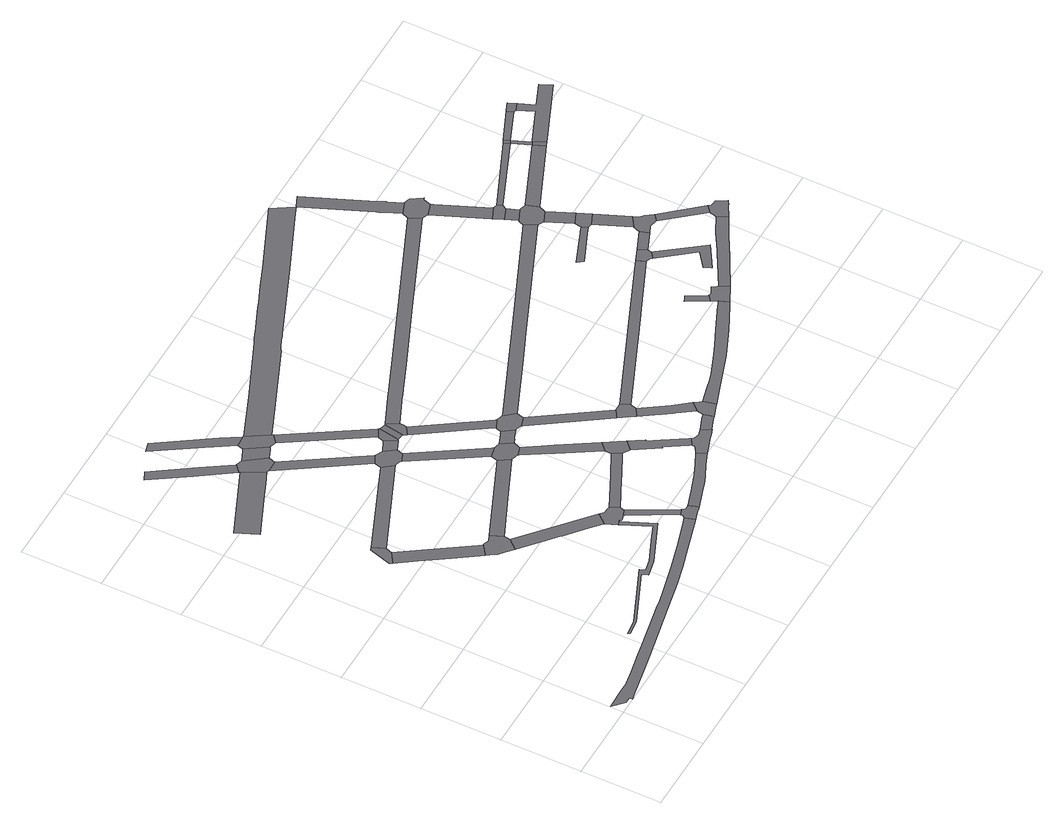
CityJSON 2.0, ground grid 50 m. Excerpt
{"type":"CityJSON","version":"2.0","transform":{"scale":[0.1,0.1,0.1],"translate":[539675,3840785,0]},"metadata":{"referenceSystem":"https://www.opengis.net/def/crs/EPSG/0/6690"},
"CityObjects":{
"road1":{"type":"Road","attributes":{"RoadStructureAttribute.sectionType":"1"},"geometry":[{"type":"MultiSurface","lod":"1","boundaries":[[[0,1,2,3,4,5,6,7,8,9,10,11,12,13,14,15,16,17,18,19,20,21,22,23,24,25,26,27,28,29,30,31,32,33,34]]]}]},
"road2":{"type":"Road","geometry":[{"type":"MultiSurface","lod":"1","boundaries":[[[35,36,37,38,39,40]]]}]},
"road3":{"type":"Road","attributes":{"RoadStructureAttribute.sectionType":"1"},"geometry":[{"type":"MultiSurface","lod":"1","boundaries":[[[41,42,43,39,38,44,45,46,47,48,49]]]}]},
"road4":{"type":"Road","geometry":[{"type":"MultiSurface","lod":"1","boundaries":[[[50,51,52,53,54,55,56,57,58,59,60,61,62,63,64,65,66,67,68,69]]]}]},
"road5":{"type":"Road","geometry":[{"type":"MultiSurface","lod":"1","boundaries":[[[70,71,72,49,48,73,74,75,76,77,78,79]]]}]},
"road6":{"type":"Road","attributes":{"RoadStructureAttribute.sectionType":"1"},"geometry":[{"type":"MultiSurface","lod":"1","boundaries":[[[80,81,82,83,84,85]]]}]},
"road7":{"type":"Road","attributes":{"RoadStructureAttribute.sectionType":"1"},"geometry":[{"type":"MultiSurface","lod":"1","boundaries":[[[86,35,40,87]]]}]},
"road8":{"type":"Road","attributes":{"RoadStructureAttribute.sectionType":"1"},"geometry":[{"type":"MultiSurface","lod":"1","boundaries":[[[88,89,90,77,76,91,92,93,94,95,96,97,98]]]}]},
"road9":{"type":"Road","attributes":{"RoadStructureAttribute.sectionType":"1"},"geometry":[{"type":"MultiSurface","lod":"1","boundaries":[[[99,100,101,102,103,104]]]}]},
"road10":{"type":"Road","geometry":[{"type":"MultiSurface","lod":"1","boundaries":[[[104,103,105,80,85,106,107,108,109,110,111]]]}]},
"road11":{"type":"Road","geometry":[{"type":"MultiSurface","lod":"1","boundaries":[[[112,113,98,97,69,68,114,115,116,117,118,119,120,121,122,123,124,125]]]}]},
"road12":{"type":"Road","attributes":{"RoadStructureAttribute.sectionType":"1"},"geometry":[{"type":"MultiSurface","lod":"1","boundaries":[[[126,70,79,127,128]]]}]},
"road13":{"type":"Road","attributes":{"RoadStructureAttribute.sectionType":"1"},"geometry":[{"type":"MultiSurface","lod":"1","boundaries":[[[129,122,121,130,131,132,133,134]]]}]},
"road14":{"type":"Road","attributes":{"RoadStructureAttribute.sectionType":"1"},"geometry":[{"type":"MultiSurface","lod":"1","boundaries":[[[108,107,135,136]]]}]},
"road15":{"type":"Road","attributes":{"RoadStructureAttribute.sectionType":"1"},"geometry":[{"type":"MultiSurface","lod":"1","boundaries":[[[137,138,111,110,139,140]]]}]},
"road16":{"type":"Road","attributes":{"RoadStructureAttribute.sectionType":"1"},"geometry":[{"type":"MultiSurface","lod":"1","boundaries":[[[141,142,143,144,145,146,147]]]}]},
"road17":{"type":"Road","geometry":[{"type":"MultiSurface","lod":"1","boundaries":[[[148,149,150,151,152,153,154,155,156,157,134,133,158,159,160,161,162,0,34,163,164,165,166,167,168,169]]]}]},
"road18":{"type":"Road","geometry":[{"type":"MultiSurface","lod":"1","boundaries":[[[147,146,170,137,140,171,172,173,174,175]]]}]},
"road19":{"type":"Road","geometry":[{"type":"MultiSurface","lod":"1","boundaries":[[[176,177,136,135,178,86,87,179,180,181,182,183,184,185]]]}]},
"road20":{"type":"Road","attributes":{"RoadStructureAttribute.sectionType":"1"},"geometry":[{"type":"MultiSurface","lod":"1","boundaries":[[[186,187,188,125,124,189,190,191,192]]]}]},
"road21":{"type":"Road","attributes":{"RoadStructureAttribute.sectionType":"1"},"geometry":[{"type":"MultiSurface","lod":"1","boundaries":[[[193,194,185,184,195]]]}]},
"road22":{"type":"Road","attributes":{"RoadStructureAttribute.sectionType":"1"},"geometry":[{"type":"MultiSurface","lod":"1","boundaries":[[[196,182,181,197,198,199]]]}]},
"road23":{"type":"Road","attributes":{"RoadStructureAttribute.sectionType":"1"},"geometry":[{"type":"MultiSurface","lod":"1","boundaries":[[[173,172,200,201]]]}]},
"road24":{"type":"Road","geometry":[{"type":"MultiSurface","lod":"1","boundaries":[[[201,200,202,193,195,203,204]]]}]},
"road25":{"type":"Road","geometry":[{"type":"MultiSurface","lod":"1","boundaries":[[[199,198,205,126,128,206,207,208,209,210,211,212]]]}]},
"road26":{"type":"Road","attributes":{"RoadStructureAttribute.sectionType":"1"},"geometry":[{"type":"MultiSurface","lod":"1","boundaries":[[[213,214,215,216,217,218,219,220,221,222,223,169,168,224,225,226,227,228,229]]]}]},
"road27":{"type":"Road","attributes":{"RoadStructureAttribute.sectionType":"1"},"geometry":[{"type":"MultiSurface","lod":"1","boundaries":[[[204,203,230,231]]]}]},
"road28":{"type":"Road","geometry":[{"type":"MultiSurface","lod":"1","boundaries":[[[232,231,230,233,234,235,236,237]]]}]},
"road29":{"type":"Road","attributes":{"RoadStructureAttribute.sectionType":"1"},"geometry":[{"type":"MultiSurface","lod":"1","boundaries":[[[238,239,240,241,208,207,242,243,244,245,246,247,248,249]]]}]},
"road30":{"type":"Road","attributes":{"RoadStructureAttribute.sectionType":"1"},"geometry":[{"type":"MultiSurface","lod":"1","boundaries":[[[250,251,252,253,254,212,211,255,256,257,258,259]]]}]},
"road31":{"type":"Road","attributes":{"RoadStructureAttribute.sectionType":"1"},"geometry":[{"type":"MultiSurface","lod":"1","boundaries":[[[260,261,262,263,235,234,264,265,266,267]]]}]},
"road32":{"type":"Road","geometry":[{"type":"MultiSurface","lod":"1","boundaries":[[[249,248,186,192,268,269,270,271]]]}]},
"road33":{"type":"Road","geometry":[{"type":"MultiSurface","lod":"1","boundaries":[[[267,266,272,250,259,273,274,275,276,277,278]]]}]},
"road34":{"type":"Road","attributes":{"RoadStructureAttribute.sectionType":"1"},"geometry":[{"type":"MultiSurface","lod":"1","boundaries":[[[279,280,281,282,271,270,283,284,285,286,287]]]}]},
"road35":{"type":"Road","geometry":[{"type":"MultiSurface","lod":"1","boundaries":[[[288,289,290,291,292,287,286,293,294,295,213,229,296,297,298,299,300,301]]]}]},
"road36":{"type":"Road","attributes":{"RoadStructureAttribute.sectionType":"1"},"geometry":[{"type":"MultiSurface","lod":"1","boundaries":[[[275,274,302,303,304]]]}]},
"road37":{"type":"Road","geometry":[{"type":"MultiSurface","lod":"1","boundaries":[[[305,306,304,303,307,308,309,310,311,312,313]]]}]},
"road38":{"type":"Road","attributes":{"RoadStructureAttribute.sectionType":"1"},"geometry":[{"type":"MultiSurface","lod":"1","boundaries":[[[314,315,316,301,300,317,318,319]]]}]},
"road39":{"type":"Road","attributes":{"RoadStructureAttribute.sectionType":"1"},"geometry":[{"type":"MultiSurface","lod":"1","boundaries":[[[320,309,308,321,322,323,324]]]}]},
"road40":{"type":"Road","geometry":[{"type":"MultiSurface","lod":"1","boundaries":[[[325,324,323,314,319,326,327,328]]]}]},
"road41":{"type":"Road","attributes":{"RoadStructureAttribute.sectionType":"1"},"geometry":[{"type":"MultiSurface","lod":"1","boundaries":[[[329,330,331,332,333,334,335,336,337,338,339,340,341,342,175,174,343,344,345,346,347,348,349,350,351,352,353,354]]]}]},
"road42":{"type":"Road","attributes":{"RoadStructureAttribute.sectionType":"1"},"geometry":[{"type":"MultiSurface","lod":"1","boundaries":[[[355,356,357,358,359,232,237,360,361,362,363,364,365,366,367]]]}]},
"road43":{"type":"Road","attributes":{"RoadStructureAttribute.sectionType":"1"},"geometry":[{"type":"MultiSurface","lod":"1","boundaries":[[[368,369,370,371,372,373,374,375,376,377,328,327,378,379,380,381,382,383]]]}]},
"road44":{"type":"Road","attributes":{"RoadStructureAttribute.sectionType":"1"},"geometry":[{"type":"MultiSurface","lod":"1","boundaries":[[[384,385,386,387,278,277,388,389,390,391,392]]]}]},
"road45":{"type":"Road","attributes":{"RoadStructureAttribute.sectionType":"1"},"geometry":[{"type":"MultiSurface","lod":"1","boundaries":[[[393,394,313,312,395,396,397,398,399,400,401]]]}]},
"road46":{"type":"Road","attributes":{"RoadStructureAttribute.sectionType":"1"},"geometry":[{"type":"MultiSurface","lod":"1","boundaries":[[[402,403,404,405,406,407]]]}]},
"road47":{"type":"Road","geometry":[{"type":"MultiSurface","lod":"1","boundaries":[[[408,409,410,411,407,406,368,383,412,413]]]}]},
"road48":{"type":"Road","geometry":[{"type":"MultiSurface","lod":"1","boundaries":[[[414,393,401,415,416,417,418]]]}]},
"road49":{"type":"Road","attributes":{"RoadStructureAttribute.sectionType":"1"},"geometry":[{"type":"MultiSurface","lod":"1","boundaries":[[[419,420,421,422,423,424,425,426,427]]]}]},
"road50":{"type":"Road","attributes":{"RoadStructureAttribute.sectionType":"1"},"geometry":[{"type":"MultiSurface","lod":"1","boundaries":[[[428,429,430,431,432,433,354,434,435,436,437,438,439,440,441]]]}]},
"road51":{"type":"Road","attributes":{"RoadStructureAttribute.sectionType":"1"},"geometry":[{"type":"MultiSurface","lod":"1","boundaries":[[[442,443,444,445,446,447,417,416]]]}]},
"road52":{"type":"Road","geometry":[{"type":"MultiSurface","lod":"1","boundaries":[[[448,449,441,440,355,367,450,451,452,453,454,455,456]]]}]},
"road53":{"type":"Road","attributes":{"RoadStructureAttribute.sectionType":"1"},"geometry":[{"type":"MultiSurface","lod":"1","boundaries":[[[457,414,418,458]]]}]},
"road54":{"type":"Road","attributes":{"RoadStructureAttribute.sectionType":"1"},"geometry":[{"type":"MultiSurface","lod":"1","boundaries":[[[459,460,461,462,463,413,412,464,465,466,467,468]]]}]},
"road55":{"type":"Road","attributes":{"RoadStructureAttribute.sectionType":"1"},"geometry":[{"type":"MultiSurface","lod":"1","boundaries":[[[469,470,452,451,471,472,473]]]}]},
"road56":{"type":"Road","geometry":[{"type":"MultiSurface","lod":"1","boundaries":[[[473,472,474,475,476,477]]]}]},
"road57":{"type":"Road","attributes":{"RoadStructureAttribute.sectionType":"1"},"geometry":[{"type":"MultiSurface","lod":"1","boundaries":[[[478,475,474,479,480,481]]]}]},
"road58":{"type":"Road","geometry":[{"type":"MultiSurface","lod":"1","boundaries":[[[482,483,481,480,484,384,392,485,486,487,488,489,490]]]}]},
"road59":{"type":"Road","attributes":{"RoadStructureAttribute.sectionType":"1"},"geometry":[{"type":"MultiSurface","lod":"1","boundaries":[[[487,486,491,492]]]}]},
"road60":{"type":"Road","geometry":[{"type":"MultiSurface","lod":"1","boundaries":[[[492,491,493,419,427,494,495,496]]]}]},
"road61":{"type":"Road","attributes":{"RoadStructureAttribute.sectionType":"1"},"geometry":[{"type":"MultiSurface","lod":"1","boundaries":[[[496,495,497,498,499]]]}]},
"road62":{"type":"Road","geometry":[{"type":"MultiSurface","lod":"1","boundaries":[[[500,501,502,503,499,498,504,505,457,458,506,507,508]]]}]},
"road63":{"type":"Road","attributes":{"RoadStructureAttribute.sectionType":"1"},"geometry":[{"type":"MultiSurface","lod":"1","boundaries":[[[508,507,509,510]]]}]},
"road64":{"type":"Road","geometry":[{"type":"MultiSurface","lod":"1","boundaries":[[[511,512,513,510,509,514,515,459,468,516,517,518,519,520,521]]]}]},
"road65":{"type":"Road","attributes":{"RoadStructureAttribute.sectionType":"1"},"geometry":[{"type":"MultiSurface","lod":"1","boundaries":[[[522,477,476,523]]]}]},
"road66":{"type":"Road","attributes":{"RoadStructureAttribute.sectionType":"1"},"geometry":[{"type":"MultiSurface","lod":"1","boundaries":[[[524,490,489,525,526,527]]]}]},
"road67":{"type":"Road","geometry":[{"type":"MultiSurface","lod":"1","boundaries":[[[528,522,523,529]]]}]},
"road68":{"type":"Road","attributes":{"RoadStructureAttribute.sectionType":"1"},"geometry":[{"type":"MultiSurface","lod":"1","boundaries":[[[529,523,524,530]]]}]},
"road69":{"type":"Road","geometry":[{"type":"MultiSurface","lod":"1","boundaries":[[[530,524,527,531]]]}]},
"road70":{"type":"Road","attributes":{"RoadStructureAttribute.sectionType":"1"},"geometry":[{"type":"MultiSurface","lod":"1","boundaries":[[[532,528,529,533]]]}]},
"road71":{"type":"Road","geometry":[{"type":"MultiSurface","lod":"1","boundaries":[[[534,535,536,537,538,539,540,530,531,541,542,543]]]}]},
"road72":{"type":"Road","geometry":[{"type":"MultiSurface","lod":"1","boundaries":[[[544,545,532,533,536,535,546]]]}]}
},
"vertices":[
[1445,387,0],[1436,383,0],[1413,375,0],[1383,366,0],[1284,334,0],[1263,328,0],[1177,303,0],[1086,277,0],[976,248,0],[907,232,0],[834,216,0],[774,204,0],[726,195,0],[579,164,0],[492,146,0],[421,132,0],[290,103,0],[201,88,0],[193,87,0],[140,88,0],[7,83,0],[76,22,0],[105,23,0],[113,24,0],[115,14,0],[117,3,0],[143,9,0],[311,43,0],[444,71,0],[873,163,0],[874,163,0],[992,189,0],[1116,222,0],[1252,260,0],[1464,325,0],
[438,1809,0],[422,1803,0],[379,1665,0],[391,1649,0],[457,1695,0],[471,1733,0],
[732,1293,0],[574,1524,0],[537,1579,0],[471,1533,0],[516,1469,0],[576,1381,0],[667,1249,0],[682,1227,0],[747,1272,0],
[1234,671,0],[1307,508,0],[1293,502,0],[1277,495,0],[1260,488,0],[1243,481,0],[1071,407,0],[1002,391,0],[988,426,0],[630,270,0],[550,259,0],[534,256,0],[541,243,0],[634,256,0],[961,397,0],[976,360,0],[1079,383,0],[1340,495,0],[1253,691,0],[1230,681,0],
[825,1276,0],[788,1260,0],[759,1268,0],[712,1183,0],[722,1168,0],[758,1137,0],[800,1101,0],[852,1162,0],[854,1179,0],[857,1201,0],
[596,2711,0],[181,2532,0],[240,2397,0],[506,2513,0],[587,2548,0],[664,2581,0],
[992,2045,0],[1044,1980,0],
[1219,843,0],[1049,991,0],[915,1108,0],[863,1048,0],[917,1001,0],[1007,922,0],[1009,920,0],[1013,917,0],[1133,813,0],[1197,756,0],[1249,817,0],
[523,2929,0],[352,3181,0],[297,3154,0],[449,2929,0],[591,2718,0],[637,2758,0],
[595,2713,0],[673,2585,0],[678,2579,0],[754,2581,0],[755,2584,0],[768,2621,0],[675,2746,0],
[1302,790,0],[1277,793,0],[1262,698,0],[1264,689,0],[1267,682,0],[1282,684,0],[1284,685,0],[1287,686,0],[1304,696,0],[1305,693,0],[1340,708,0],[1345,722,0],[1350,736,0],[1320,787,0],
[1340,1500,0],[1116,1314,0],[1386,1432,0],
[1342,705,0],[1309,686,0],[1453,428,0],[1456,421,0],[1458,416,0],[1493,431,0],
[1004,2086,0],[1058,2116,0],
[757,2782,0],[743,2776,0],[826,2648,0],[843,2656,0],
[770,2932,0],[550,3263,0],[491,3248,0],[692,2937,0],[696,2931,0],[768,2820,0],[838,2825,0],
[1538,411,0],[1538,412,0],[1533,411,0],[1527,410,0],[1520,410,0],[1514,411,0],[1508,414,0],[1503,417,0],[1498,422,0],[1495,427,0],[1458,414,0],[1459,410,0],[1459,404,0],[1457,398,0],[1453,392,0],[1501,336,0],[1503,337,0],[1539,348,0],[1539,346,0],[1544,347,0],[1558,352,0],[1539,411,0],
[765,2809,0],[873,2647,0],[884,2644,0],[930,2683,0],[925,2691,0],[842,2820,0],
[1063,2108,0],[1059,2114,0],[1001,2076,0],[1052,1978,0],[1084,1969,0],[1088,1964,0],[1140,1989,0],[1140,1991,0],[1151,2026,0],[1104,2092,0],
[1684,969,0],[1536,894,0],[1534,893,0],[1534,827,0],[1538,828,0],[1560,839,0],[1711,914,0],
[1175,2124,0],[1169,2121,0],[1214,2053,0],
[1410,1568,0],[1195,1793,0],[1352,1544,0],[1415,1559,0],
[1187,2163,0],[1241,2190,0],
[1184,2154,0],[1222,2057,0],[1244,2184,0],
[1349,1532,0],[1396,1430,0],[1432,1419,0],[1486,1438,0],[1489,1447,0],[1490,1452,0],[1499,1479,0],[1454,1549,0],
[1906,558,0],[1827,521,0],[1760,490,0],[1753,487,0],[1740,482,0],[1699,467,0],[1683,461,0],[1642,446,0],[1577,424,0],[1560,418,0],[1543,412,0],[1661,387,0],[1723,409,0],[1739,415,0],[1775,430,0],[1850,465,0],[1931,501,0],
[1264,2049,0],[1287,2172,0],
[1294,2175,0],[1271,2039,0],[1278,2029,0],[1328,2063,0],[1330,2077,0],[1334,2105,0],
[1591,1273,0],[1533,1364,0],[1529,1370,0],[1529,1373,0],[1435,1414,0],[1530,1255,0],[1530,1257,0],[1534,1251,0],[1539,1242,0],[1683,1010,0],[1684,1009,0],[1731,1053,0],
[1542,1585,0],[1530,1580,0],[1527,1580,0],[1527,1577,0],[1525,1576,0],[1528,1491,0],[1528,1492,0],[1569,1509,0],[1582,1514,0],[1590,1518,0],
[1606,1650,0],[1530,1761,0],[1525,1766,0],[1525,1768,0],[1526,1660,0],[1529,1656,0],[1552,1619,0],[1608,1646,0],
[1722,909,0],[1744,896,0],[1756,890,0],[1806,936,0],
[1550,1612,0],[1599,1515,0],[1631,1505,0],[1691,1524,0],[1694,1537,0],[1702,1568,0],[1650,1632,0],
[1982,641,0],[1900,771,0],[1855,844,0],[1862,848,0],[1853,738,0],[1858,742,0],[1939,617,0],[1946,605,0],[1989,631,0],
[2047,610,0],[2033,607,0],[2026,608,0],[2024,609,0],[1997,617,0],[1948,599,0],[1948,591,0],[1944,582,0],[1981,518,0],[2026,534,0],[2065,547,0],[2103,560,0],[2102,563,0],[2069,617,0],
[1636,1498,0],[1931,1065,0],[1981,1099,0],
[2002,1098,0],[1993,1098,0],[1966,1014,0],[1994,973,0],[2044,1007,0],[2048,1019,0],[2052,1033,0],[2056,1046,0],[2027,1098,0],
[2177,657,0],[2146,648,0],[2143,647,0],[2172,589,0],[2179,592,0],[2192,596,0],
[2157,841,0],[2109,807,0],[2117,796,0],[2185,697,0],[2230,748,0],
[2241,734,0],[2253,618,0],[2282,628,0],[2263,705,0],
[2416,3500,0],[2386,3488,0],[2005,3321,0],[1881,3268,0],[1766,3219,0],[1729,3203,0],[1559,3130,0],[1551,3127,0],[1516,3112,0],[1512,3110,0],[1509,3108,0],[1483,3097,0],[1320,3026,0],[1113,2935,0],[1103,2767,0],[1507,2939,0],[1513,2947,0],[1517,2949,0],[1542,2960,0],[1561,2968,0],[1575,2974,0],[1606,2987,0],[1619,2992,0],[2068,3184,0],[2447,3350,0],[2494,3371,0],
[2712,2789,0],[2104,2526,0],[1524,2276,0],[1520,2274,0],[1504,2267,0],[1521,2189,0],[1521,2188,0],[1524,2189,0],[1525,2189,0],[1567,2207,0],[1739,2282,0],[2135,2453,0],[2745,2716,0],
[2968,981,0],[2939,966,0],[2936,968,0],[2772,892,0],[2667,844,0],[2599,815,0],[2470,761,0],[2442,751,0],[2424,746,0],[2358,730,0],[2379,662,0],[2627,750,0],[2696,782,0],[2802,827,0],[2966,908,0],[2990,920,0],
[2967,2200,0],[2191,1865,0],[1660,1636,0],[1659,1635,0],[1739,1584,0],[2077,1729,0],[2217,1789,0],[2222,1792,0],[3002,2128,0],
[3021,1525,0],[2657,1369,0],[2081,1056,0],[2458,1219,0],[2515,1243,0],[2675,1312,0],[2681,1315,0],[2944,1428,0],[3044,1471,0],
[2915,1164,0],[2897,1155,0],[2878,1146,0],[2879,1145,0],[2946,1021,0],[2979,1047,0],
[3060,1038,0],[3041,1065,0],[3003,1044,0],[2999,1042,0],[3095,975,0],[3065,1031,0],
[3100,1558,0],[3069,1464,0],[3080,1451,0],[3117,1480,0],[3123,1505,0],
[3100,1910,0],[3068,1897,0],[3057,1893,0],[2859,1812,0],[2854,1810,0],[2868,1792,0],[2882,1773,0],[3073,1856,0],[3117,1875,0],
[2764,2948,0],[2763,2952,0],[2762,2955,0],[2753,2974,0],[2743,2997,0],[2567,3401,0],[2670,2964,0],[2674,2954,0],[2676,2951,0],[2676,2946,0],[2678,2942,0],[2689,2917,0],[2728,2827,0],[2803,2859,0],
[3194,1307,0],[3245,1243,0],[3150,1173,0],[3171,1126,0],[3318,1218,0],[3275,1274,0],
[2842,2845,0],[2818,2853,0],[2760,2710,0],[2783,2701,0],[2860,2725,0],[2872,2771,0],[2872,2772,0],[2886,2778,0],[2843,2844,0],
[3223,1611,0],[3240,1555,0],
[3518,1286,0],[3414,1234,0],[3299,1165,0],[3277,1152,0],[3217,1116,0],[3251,1060,0],[3311,1093,0],[3333,1106,0],[3453,1172,0],[3551,1227,0],
[2997,2407,0],[2866,2711,0],[2803,2656,0],[2926,2372,0],[2999,2404,0],
[2953,2311,0],[3026,2343,0],[3041,2367,0],[3026,2399,0],
[3036,2320,0],[2984,2239,0],[2984,2238,0],[3056,2269,0],
[3096,2260,0],[3069,2266,0],[2978,2227,0],[3026,2117,0],[3040,2110,0],[3112,2142,0],[3116,2156,0],[3125,2183,0],[3102,2259,0],
[3108,1954,0],[3180,1985,0],
[3108,1953,0],[3118,1875,0],[3144,1869,0],[3216,1900,0],
[3145,1869,0],[3238,1655,0],[3304,1697,0],
[3358,1617,0],[3342,1640,0],[3322,1659,0],[3320,1661,0],[3237,1653,0],[3228,1625,0],[3286,1575,0],[3335,1563,0],[3373,1595,0],
[3532,1333,0],[3571,1366,0],
[3613,1347,0],[3606,1347,0],[3585,1350,0],[3527,1317,0],[3521,1295,0],[3628,1269,0],[3630,1266,0],[3637,1269,0],[3636,1273,0],[3657,1285,0],[3621,1346,0],
[3453,2585,0],[3469,2549,0],
[3517,2437,0],[3129,2185,0],[3483,2336,0],[3548,2364,0],
[3476,2595,0],[3491,2559,0],
[3539,2447,0],
[3575,2376,0],
[3671,2680,0],[3687,2643,0],
[3794,2557,0],[3751,2655,0],[3704,2635,0],[3746,2537,0],[3730,2530,0],[3546,2451,0],[3545,2450,0],[3598,2385,0],[3966,2545,0],[3934,2618,0],
[3729,2705,0],[3708,2696,0],[3745,2668,0]
]}
